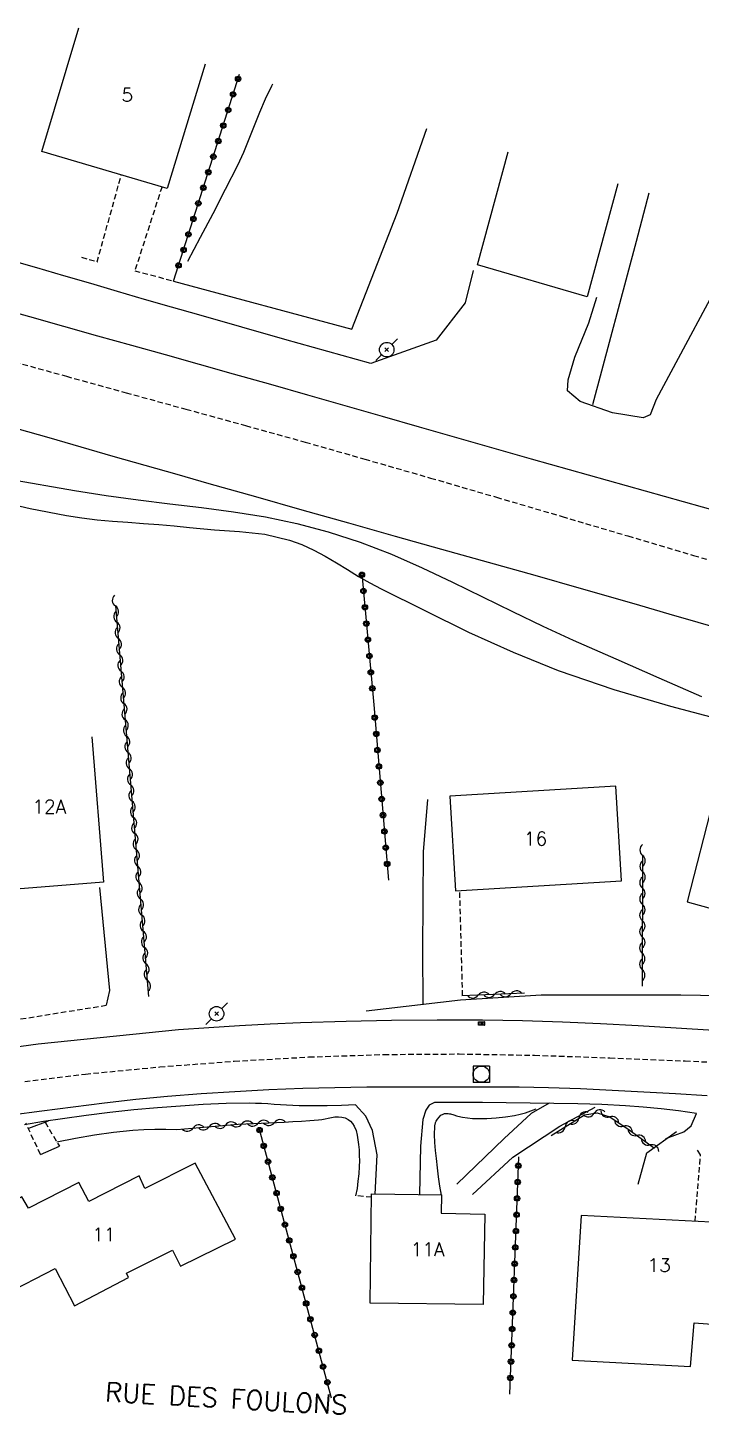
# Model space of a CAD drawing. Header units: millimetres. Extents: x 172000 to 173000, y 133000 to 134000.
# Drawn here: x 172117.3 to 172179.2, y 133258.8 to 133386.2 of the extents above; entities that cross this region are included whole.
import ezdxf
from ezdxf.enums import TextEntityAlignment as Align

# ---------------------------------------------------------------- set-up
doc = ezdxf.new("R2010")
doc.units = ezdxf.units.MM
doc.linetypes.add('DASHED', pattern=[0.75, 0.5, -0.25])
doc.layers.get('0').update_dxf_attribs({"linetype": 'CONTINUOUS'})
for name, color, linetype in [('W0001', 6, 'DASHED'), ('W0004', 5, 'CONTINUOUS'), ('W0008', 7, 'CONTINUOUS'), ('W0014', 7, 'CONTINUOUS'), ('W0017', 7, 'CONTINUOUS'), ('W0101', 7, 'CONTINUOUS'), ('W0105', 7, 'CONTINUOUS'), ('W0112', 1, 'DASHED'), ('W0211', 2, 'CONTINUOUS'), ('W0300', 7, 'CONTINUOUS'), ('W0310', 3, 'CONTINUOUS'), ('W0323', 7, 'CONTINUOUS'), ('W0330', 7, 'CONTINUOUS'), ('W0401', 7, 'CONTINUOUS'), ('W0420', 7, 'CONTINUOUS'), ('W0473', 7, 'CONTINUOUS'), ('W0989', 7, 'CONTINUOUS'), ('W0991', 7, 'CONTINUOUS')]:
    doc.layers.add(name, color=color, linetype=linetype)
doc.styles.get("Standard").update_dxf_attribs({"font": 'romans.shx', "width": 0.85})

# ---------------------------------------------------------------- blocks, each defined once
blk = doc.blocks.new('T473')
for p, q in [((-0.166667, 0.166667), (0.166667, -0.166667)), ((-0.166667, -0.166667), (0.166667, 0.166667)), ((0.500001, 0.500001), (1.000002, 1.000002)), ((-1.000002, -1.000002), (-0.500001, -0.500001))]:
    blk.add_line(p, q)
blk.add_ellipse((0, 0), major_axis=(0.471405, 0.471405), ratio=1, start_param=5.4977871438, end_param=11.780972451)
blk = doc.blocks.new('T401')
for p, q in [((-0.3, 0.3), (0, 0.3)), ((-0.3, -0.25), (-0.3, 0.3)), ((-0.3, 0.15), (0, 0.15)), ((-0.3, 0), (0, 0)), ((0, 0.3), (0, -0.25)), ((-0.3, -0.15), (0, -0.15)), ((-0.3, -0.25), (-0.3, -0.3)), ((-0.3, -0.3), (0, -0.3)), ((0, -0.3), (0, -0.25))]:
    blk.add_line(p, q)
blk = doc.blocks.new('T420')
for p, q in [((0.75, 0.75), (-0.75, 0.75)), ((-0.75, 0.75), (-0.75, -0.75)), ((0.75, 0.75), (0.75, -0.75)), ((0.75, -0.75), (-0.75, -0.75))]:
    blk.add_line(p, q)
blk.add_ellipse((0, 0), major_axis=(-0.53, 0.53), ratio=1, start_param=3.926991, end_param=10.210176)
blk = doc.blocks.new('t323o')
at = {"color": 0, "linetype": 'Continuous'}
for radius in [0.25, 0.15]:
    blk.add_circle((0, 0), radius, dxfattribs=at)
blk = doc.blocks.new('t310o')
at = {"color": 0, "linetype": 'Continuous'}
for centre, start, end in [((-0.5, 0.38), 216.8699, 323.1304), ((0.5, -0.37), 36.8699, 143.1303)]:
    blk.add_arc(centre, 0.625, start, end, dxfattribs=at)

msp = doc.modelspace()

# ---------------------------------------------------------------- linework, layer by layer
at = {"layer": 'W0001'}
for points in [[(172064.62, 133371.27), (172065.3, 133371.02), (172065.98, 133370.77), (172066.65, 133370.52), (172067.33, 133370.27), (172076.53, 133367.12), (172085.83, 133364.26), (172095.16, 133361.54), (172104.49, 133358.83), (172109.95, 133357.25), (172115.42, 133355.7), (172120.9, 133354.18), (172126.38, 133352.67), (172131.87, 133351.16), (172137.35, 133349.65), (172142.83, 133348.13), (172148.3, 133346.57), (172154.35, 133344.83), (172160.39, 133343.07), (172166.43, 133341.29), (172172.47, 133339.51), (172178.5, 133337.72), (172184.54, 133335.94)], [(172117.08, 133289.39), (172122.64, 133290.06), (172129.48, 133290.72), (172136.32, 133291.24), (172143.18, 133291.63), (172150.05, 133291.86), (172156.97, 133291.91), (172163.89, 133291.79), (172170.81, 133291.55), (172177.73, 133291.27), (172181.09, 133291.11)]]:
    msp.add_lwpolyline(points, dxfattribs=at)
at = {"layer": 'W0004'}
msp.add_lwpolyline([(172148.87, 133355.36), (172144.91, 133356.47), (172140.95, 133357.57), (172137, 133358.69), (172133.05, 133359.81), (172130.56, 133360.53), (172128.08, 133361.24), (172125.6, 133361.97), (172123.13, 133362.69), (172120.65, 133363.41), (172118.17, 133364.13), (172115.69, 133364.85)], dxfattribs=at)
at = {"layer": 'W0008'}
for points in [[(172181.08, 133341.66), (172177.58, 133342.63), (172174.09, 133343.61), (172170.59, 133344.59), (172167.09, 133345.57), (172163.6, 133346.56), (172160.18, 133347.53), (172156.76, 133348.51), (172153.34, 133349.49), (172149.92, 133350.47), (172146.5, 133351.45), (172143.08, 133352.43), (172139.67, 133353.41), (172136.24, 133354.38), (172133.13, 133355.26), (172130.01, 133356.14), (172126.9, 133357.01), (172123.78, 133357.88), (172120.66, 133358.75), (172117.55, 133359.63), (172114.43, 133360.5)], [(172116.36, 133349.38), (172119.3, 133348.54), (172122.24, 133347.69), (172125.17, 133346.85), (172128.11, 133346.01), (172131.05, 133345.17), (172133.98, 133344.33), (172138.26, 133343.12), (172142.53, 133341.91), (172146.81, 133340.7), (172151.08, 133339.5), (172155.36, 133338.3), (172159.64, 133337.09), (172163.91, 133335.89), (172168.18, 133334.67), (172170.86, 133333.91), (172173.54, 133333.14), (172176.22, 133332.36), (172178.89, 133331.59), (172181.57, 133330.82)], [(172180.37, 133294.06), (172176.89, 133294.27), (172173.42, 133294.48), (172169.94, 133294.68), (172166.46, 133294.84), (172164.63, 133294.9), (172162.8, 133294.95), (172160.97, 133294.98), (172159.13, 133295), (172154.95, 133295), (172150.77, 133294.97), (172146.59, 133294.89), (172142.41, 133294.77), (172139.6, 133294.65), (172136.79, 133294.5), (172133.98, 133294.32), (172131.18, 133294.11)], [(172131.18, 133294.11), (172118.31, 133292.81)], [(172118.31, 133292.81), (172114.96, 133292.36)]]:
    msp.add_lwpolyline(points, dxfattribs=at)
at = {"layer": 'W0014'}
for points in [[(172115.85, 133286.31), (172118.63, 133286.69), (172121.51, 133287.06), (172124.39, 133287.42), (172127.28, 133287.75), (172130.17, 133288.03), (172133.28, 133288.27), (172136.38, 133288.47), (172139.49, 133288.63), (172142.6, 133288.76), (172145.54, 133288.84), (172148.49, 133288.88), (172151.43, 133288.89), (172154.37, 133288.9), (172157.08, 133288.9), (172159.78, 133288.9), (172162.49, 133288.88), (172165.19, 133288.83), (172168.11, 133288.72), (172171.02, 133288.58), (172173.93, 133288.43), (172176.84, 133288.27), (172179.75, 133288.1)], [(172147.45, 133287.23), (172146.16, 133287.17), (172144.86, 133287.14), (172143.56, 133287.13), (172142.27, 133287.14), (172141.69, 133287.16), (172141.12, 133287.19), (172140.55, 133287.23), (172139.98, 133287.27), (172139.41, 133287.31), (172138.83, 133287.35), (172138.26, 133287.37), (172137.69, 133287.38), (172135.58, 133287.35), (172133.47, 133287.26), (172131.37, 133287.12), (172129.27, 133286.96), (172127.08, 133286.76), (172124.89, 133286.52), (172122.71, 133286.26), (172120.53, 133285.96), (172118.79, 133285.7), (172117.05, 133285.41)], [(172178.76, 133286.44), (172177.13, 133286.67), (172175.51, 133286.86), (172173.88, 133287.02), (172172.24, 133287.15), (172170.06, 133287.26), (172167.87, 133287.33), (172165.68, 133287.36), (172163.49, 133287.39), (172161.3, 133287.43), (172159.1, 133287.45), (172156.91, 133287.45), (172154.71, 133287.45)]]:
    msp.add_lwpolyline(points, dxfattribs=at)
at = {"layer": 'W0017'}
for points in [[(172182.26, 133365.46), (172175.05, 133352.04), (172174.51, 133350.65), (172173.86, 133350.36)], [(172158.27, 133363.89), (172157.51, 133360.92), (172154.86, 133357.51), (172148.87, 133355.36)], [(172173.86, 133350.36), (172171.06, 133350.82), (172168.07, 133351.86), (172166.91, 133352.85), (172166.98, 133353.84), (172167.58, 133355.95), (172168.89, 133359.1), (172169.62, 133361.44)], [(172153.68, 133296.5), (172153.65, 133301.41), (172153.71, 133310.48), (172154.1, 133315.28)], [(172124.57, 133296.39), (172124.9, 133297.73), (172123.97, 133307.2)], [(172320.14, 133290.28), (172305.33, 133291.23), (172286.01, 133292.07), (172263.99, 133293.03), (172241.91, 133294.42), (172201.49, 133296.57), (172186.38, 133297.15), (172177.34, 133297.3), (172164.49, 133297.31), (172157.09, 133296.86), (172148.44, 133295.85)], [(172154.71, 133287.45), (172154.23, 133287.2), (172153.91, 133286.73), (172153.64, 133285.89), (172153.42, 133283.44), (172153.32, 133278.98)], [(172165.23, 133287.4), (172163.57, 133286.45), (172161.1, 133284.15), (172156.77, 133279.94)], [(172149.26, 133279.02), (172149.45, 133282.63), (172149, 133284.88), (172148.41, 133286.18), (172147.45, 133287.23)], [(172158.19, 133278.98), (172161.89, 133282.43), (172166.21, 133285.28), (172169.45, 133287.01)], [(172175.95, 133284.13), (172177.62, 133284.75), (172178.28, 133285.31), (172178.76, 133286.45)], [(172173.42, 133279.95), (172174.22, 133282.81), (172176.92, 133284.79)]]:
    msp.add_lwpolyline(points, dxfattribs=at)
at = {"layer": 'W0101'}
for points in [[(172118.64, 133374.82), (172122.05, 133386.21)], [(172133.63, 133382.85), (172130.16, 133371.44), (172118.64, 133374.82)], [(172158.67, 133364.43), (172161.47, 133374.79)], [(172171.55, 133371.87), (172168.72, 133361.49), (172158.67, 133364.43)], [(172123.23, 133321.05), (172124.31, 133307.7), (172115.51, 133306.99), (172114.46, 133319.96)]]:
    msp.add_lwpolyline(points, dxfattribs=at)
for points in [[(172156.62, 133306.9), (172171.87, 133307.82), (172171.35, 133316.51), (172156.1, 133315.59)], [(172177.91, 133305.89), (172191.18, 133302.2), (172203.13, 133301.66), (172203.52, 133308.98), (172191.64, 133309.48), (172191.62, 133309.11), (172183.62, 133311.08), (172184.42, 133314.15), (172180.34, 133315.31)], [(172132.74, 133281.87), (172128.09, 133279.55), (172127.57, 133280.71), (172122.96, 133278.35), (172122.03, 133280.09), (172117.43, 133277.73), (172116.81, 133278.77), (172111.97, 133276.33), (172115.23, 133269.81), (172119.86, 133272.2), (172121.65, 133268.77), (172126.59, 133271.36), (172126.41, 133271.77), (172130.65, 133273.88), (172131.38, 133272.4), (172136.42, 133274.9)], [(172159.18, 133268.88), (172148.81, 133269.01), (172148.91, 133279.04), (172155.36, 133278.95), (172155.33, 133277.29), (172159.34, 133277.18)], [(172183.69, 133276.28), (172168.18, 133277.05), (172167.36, 133263.76), (172178.21, 133263.18), (172178.55, 133267.19), (172183.08, 133266.85)]]:
    msp.add_lwpolyline(points, close=True, dxfattribs=at)
at = {"layer": 'W0105'}
for points in [[(172119.22, 133285.72), (172117.41, 133285.06)], [(172118.51, 133282.66), (172120.26, 133283.42)]]:
    msp.add_lwpolyline(points, dxfattribs=at)
at = {"layer": 'W0112'}
for points in [[(172123.72, 133364.68), (172125.94, 133372.68)], [(172129.68, 133371.59), (172127.18, 133363.87)], [(172122.28, 133365.11), (172123.76, 133364.7)], [(172127.17, 133363.87), (172130.77, 133362.93)], [(172157.29, 133297.26), (172157.03, 133306.93)], [(172108.22, 133294.67), (172109.29, 133293.94), (172124.56, 133296.38)], [(172118.52, 133282.67), (172117.18, 133285.55)], [(172118.94, 133285.65), (172120.26, 133283.42)], [(172178.65, 133276.53), (172179.14, 133282.64), (172178.78, 133283.2)], [(172148.92, 133278.75), (172147.46, 133278.88)]]:
    msp.add_lwpolyline(points, dxfattribs=at)
at = {"layer": 'W0211'}
for points in [[(172132.05, 133364.77), (172133.22, 133366.96), (172134.38, 133369.15), (172135.51, 133371.36), (172136.63, 133373.58), (172137.19, 133374.78), (172137.7, 133376), (172138.18, 133377.22), (172138.67, 133378.45), (172139.19, 133379.67), (172139.76, 133380.88), (172139.86, 133381.05)], [(172114.27, 133342.8), (172117.58, 133342.02), (172120.91, 133341.38), (172122.32, 133341.17), (172123.73, 133341), (172125.14, 133340.87), (172126.55, 133340.76), (172127.97, 133340.65), (172129.38, 133340.55), (172130.79, 133340.43), (172132.2, 133340.28), (172134.49, 133340.08), (172136.8, 133339.93), (172139.12, 133339.66), (172141.38, 133339.12), (172142.51, 133338.71), (172143.61, 133338.21), (172144.67, 133337.64), (172145.7, 133337.04), (172146.71, 133336.41), (172147.73, 133335.79), (172148.76, 133335.2), (172149.81, 133334.64), (172153.82, 133332.65), (172157.84, 133330.68), (172161.92, 133328.82), (172166.07, 133327.14), (172171.19, 133325.39), (172176.37, 133323.88), (172181.59, 133322.5)], [(172140.9, 133285.64), (172141.69, 133285.69), (172142.48, 133285.74), (172143.26, 133285.8), (172144.05, 133285.85), (172144.36, 133285.89), (172144.65, 133285.95), (172144.95, 133286.01), (172145.25, 133286.07), (172145.56, 133286.12), (172145.88, 133286.13), (172146.2, 133286.11), (172146.51, 133286.03), (172146.77, 133285.9), (172146.99, 133285.72), (172147.18, 133285.51), (172147.33, 133285.27), (172147.51, 133284.87), (172147.61, 133284.44), (172147.67, 133284.01), (172147.72, 133283.59), (172147.78, 133283.09), (172147.8, 133282.58), (172147.81, 133282.08), (172147.8, 133281.58), (172147.75, 133280.9), (172147.68, 133280.22), (172147.59, 133279.55), (172147.46, 133278.88)], [(172155.34, 133278.94), (172155.2, 133279.77), (172155.08, 133280.61), (172154.97, 133281.45), (172154.88, 133282.29), (172154.81, 133283.03), (172154.74, 133283.77), (172154.7, 133284.51), (172154.74, 133285.25), (172154.74, 133285.31), (172154.75, 133285.37), (172154.76, 133285.43), (172154.78, 133285.49), (172154.79, 133285.55), (172154.81, 133285.61), (172154.84, 133285.67), (172154.86, 133285.72), (172154.98, 133285.92), (172155.12, 133286.11), (172155.29, 133286.27), (172155.49, 133286.39), (172155.64, 133286.44), (172155.8, 133286.45), (172155.95, 133286.43), (172156.09, 133286.41), (172156.19, 133286.4), (172156.28, 133286.37), (172156.38, 133286.34), (172156.47, 133286.31), (172156.56, 133286.28), (172156.65, 133286.25), (172156.74, 133286.22), (172156.84, 133286.2), (172157.29, 133286.11), (172157.74, 133286.04), (172158.2, 133285.99), (172158.66, 133285.97), (172159.51, 133285.98), (172160.37, 133286.03), (172161.22, 133286.12), (172162.06, 133286.26), (172162.57, 133286.37), (172163.06, 133286.51), (172163.55, 133286.67), (172164.03, 133286.86)], [(172120.02, 133283.82), (172121.75, 133284.18), (172123.49, 133284.48), (172125.24, 133284.73), (172127, 133284.9), (172128.01, 133284.97), (172129.02, 133285), (172130.03, 133285), (172131.03, 133284.96)]]:
    msp.add_lwpolyline(points, dxfattribs=at)
at = {"layer": 'W0300'}
msp.add_lwpolyline([(172115.68, 133344.72), (172121.65, 133343.68), (172124.56, 133343.21), (172127.48, 133342.82), (172130.4, 133342.47), (172133.32, 133342.13), (172136.25, 133341.73), (172139.17, 133341.26), (172142.07, 133340.66), (172144.94, 133339.9), (172147.87, 133338.93), (172150.75, 133337.82), (172153.58, 133336.58), (172156.37, 133335.26), (172159.12, 133333.91), (172161.88, 133332.55), (172164.65, 133331.21), (172167.44, 133329.94), (172171.37, 133328.21), (172175.3, 133326.48), (172179.23, 133324.76)], dxfattribs=at)
at = {"layer": 'W0310'}
for points in [[(172125.4, 133333.1), (172128.45, 133297.2)], [(172173.81, 133310.19), (172173.78, 133298.15)], [(172162.98, 133297.49), (172157.23, 133297.26)], [(172165.42, 133284.43), (172168.47, 133286.32), (172169.65, 133286.49), (172170.8, 133286.12), (172172.57, 133284.94), (172174.92, 133283.25)], [(172131.03, 133284.96), (172136.66, 133285.46), (172140.9, 133285.64)]]:
    msp.add_lwpolyline(points, dxfattribs=at)
at = {"layer": 'W0323'}
for points in [[(172130.74, 133362.93), (172136.8, 133381.93)], [(172148.03, 133336.06), (172149.14, 133323.99)], [(172149.12, 133323.98), (172150.49, 133307.87)], [(172145.26, 133260.28), (172138.6, 133285.08)], [(172161.62, 133260.64), (172162.44, 133282.45)]]:
    msp.add_lwpolyline(points, dxfattribs=at)
at = {"layer": 'W0330'}
for points in [[(172147.1, 133358.5), (172151.28, 133369.18), (172154.01, 133376.95)], [(172169.24, 133351.58), (172173.27, 133366.59), (172174.41, 133371.05)], [(172130.74, 133362.93), (172147.1, 133358.5)]]:
    msp.add_lwpolyline(points, dxfattribs=at)

# ---------------------------------------------------------------- block references
at = {"layer": 'W0310'}
for p, rotation in [((172125.4, 133333.07), 274.8617503541353), ((172125.53, 133331.57), 274.8617503541353), ((172125.66, 133330.08), 274.8617503541353), ((172125.78, 133328.59), 274.8617503541353), ((172125.91, 133327.09), 274.8617503541353), ((172126.04, 133325.6), 274.8617503541353), ((172126.17, 133324.1), 274.8617503541353), ((172126.29, 133322.61), 274.8617503541353), ((172126.42, 133321.11), 274.8617503541353), ((172126.55, 133319.62), 274.8617503541353), ((172126.67, 133318.12), 274.8617503541353), ((172126.8, 133316.63), 274.8617503541353), ((172126.93, 133315.13), 274.8617503541353), ((172127.06, 133313.64), 274.8617503541353), ((172127.18, 133312.15), 274.8617503541353), ((172127.31, 133310.65), 274.8617503541353), ((172173.81, 133310.15), 269.8381613922276), ((172127.44, 133309.16), 274.8617503541353), ((172173.81, 133308.65), 269.8381613922276), ((172127.56, 133307.66), 274.8617503541353), ((172173.8, 133307.15), 269.8381613922276), ((172127.69, 133306.17), 274.8617503541353), ((172173.8, 133305.65), 269.8381613922276), ((172127.82, 133304.67), 274.8617503541353), ((172173.79, 133304.15), 269.8381613922276), ((172127.95, 133303.18), 274.8617503541353), ((172128.07, 133301.68), 274.8617503541353), ((172173.79, 133302.65), 269.8381613922276), ((172173.78, 133301.15), 269.8381613922276), ((172128.2, 133300.19), 274.8617503541353), ((172173.78, 133299.65), 269.8381613922276), ((172128.33, 133298.69), 274.8617503541353), ((172158.73, 133297.32), 182.3614772638806), ((172160.23, 133297.38), 182.3614772638806), ((172161.73, 133297.44), 182.3614772638806), ((172167.97, 133286.01), 31.78209471295695), ((172169.37, 133286.45), 8.37571266982948), ((172170.81, 133286.12), 326.3322729113289), ((172172.06, 133285.28), 326.3322729113289), ((172132.53, 133285.09), 5.034728785548385), ((172134.02, 133285.22), 5.034728785548385), ((172135.52, 133285.36), 5.034728785548385), ((172137.01, 133285.47), 2.433201054640369), ((172138.51, 133285.54), 2.433201054640369), ((172140.01, 133285.6), 2.433201054640369), ((172166.7, 133285.22), 31.78209471295695), ((172173.29, 133284.42), 324.0935989293587), ((172174.5, 133283.54), 324.0935989293587)]:
    msp.add_blockref('t310o', p, dxfattribs=dict(at, rotation=rotation))
at = {"layer": 'W0323'}
for p, rotation in [((172136.67, 133381.51), 72.31676734737033), ((172136.21, 133380.08), 72.31676734737033), ((172135.76, 133378.65), 72.31676734737033), ((172135.3, 133377.22), 72.31676734737033), ((172134.85, 133375.79), 72.31676734737033), ((172134.39, 133374.36), 72.31676734737033), ((172133.93, 133372.93), 72.31676734737033), ((172133.48, 133371.5), 72.31676734737033), ((172133.02, 133370.07), 72.31676734737033), ((172132.57, 133368.64), 72.31676734737033), ((172132.11, 133367.22), 72.31676734737033), ((172131.66, 133365.79), 72.31676734737033), ((172131.2, 133364.36), 72.31676734737033), ((172148.04, 133335.94), 275.2423816046017), ((172148.18, 133334.45), 275.2423816046017), ((172148.31, 133332.96), 275.2423816046017), ((172148.45, 133331.46), 275.2423816046017), ((172148.59, 133329.97), 275.2423816046017), ((172148.73, 133328.47), 275.2423816046017), ((172148.86, 133326.98), 275.2423816046017), ((172149, 133325.49), 275.2423816046017), ((172149.22, 133322.82), 274.8425042971109), ((172149.35, 133321.32), 274.8425042971109), ((172149.47, 133319.83), 274.8425042971109), ((172149.6, 133318.33), 274.8425042971109), ((172149.73, 133316.84), 274.8425042971109), ((172149.85, 133315.34), 274.8425042971109), ((172149.98, 133313.85), 274.8425042971109), ((172150.11, 133312.35), 274.8425042971109), ((172150.23, 133310.86), 274.8425042971109), ((172150.36, 133309.37), 274.8425042971109), ((172138.64, 133284.91), 105.0353590931322), ((172139.03, 133283.46), 105.0353590931322), ((172139.42, 133282.01), 105.0353590931322), ((172162.41, 133281.63), 87.8535664383814), ((172139.81, 133280.56), 105.0353590931322), ((172162.35, 133280.13), 87.8535664383814), ((172140.2, 133279.12), 105.0353590931322), ((172162.29, 133278.63), 87.8535664383814), ((172140.59, 133277.67), 105.0353590931322), ((172162.24, 133277.13), 87.8535664383814), ((172140.97, 133276.22), 105.0353590931322), ((172162.18, 133275.63), 87.8535664383814), ((172141.36, 133274.77), 105.0353590931322), ((172141.75, 133273.32), 105.0353590931322), ((172162.12, 133274.13), 87.8535664383814), ((172142.14, 133271.87), 105.0353590931322), ((172162.07, 133272.63), 87.8535664383814), ((172142.53, 133270.42), 105.0353590931322), ((172162.01, 133271.13), 87.8535664383814), ((172161.96, 133269.63), 87.8535664383814), ((172142.92, 133268.98), 105.0353590931322), ((172161.9, 133268.14), 87.8535664383814), ((172143.31, 133267.53), 105.0353590931322), ((172161.84, 133266.64), 87.8535664383814), ((172143.7, 133266.08), 105.0353590931322), ((172144.09, 133264.63), 105.0353590931322), ((172161.79, 133265.14), 87.8535664383814), ((172144.48, 133263.18), 105.0353590931322), ((172161.73, 133263.64), 87.8535664383814), ((172144.87, 133261.73), 105.0353590931322), ((172161.67, 133262.14), 87.8535664383814)]:
    msp.add_blockref('t323o', p, dxfattribs=dict(at, rotation=rotation))
at = {"layer": 'W0401', "rotation": 89.77408397976734}
msp.add_blockref('T401', (172159.04, 133294.86), dxfattribs=at)
at = {"layer": 'W0420'}
msp.add_blockref('T420', (172159, 133290.05), dxfattribs=at)
at = {"layer": 'W0473'}
for p in [(172150.32, 133356.62), (172134.69, 133295.6)]:
    msp.add_blockref('T473', p, dxfattribs=at)

# ---------------------------------------------------------------- texts
at = {"layer": 'W0989'}
msp.add_text('RUE DES FOULONS', height=1.75, rotation=356.8242, dxfattribs=at).set_placement((172124.42, 133260))
at = {"layer": 'W0991'}
for s, p in [('5', (172126.49, 133380.04)), ('12A', (172119.32, 133314.62)), ('16', (172163.99, 133311.7)), ('11', (172124.34, 133275.32)), ('11A', (172154.07, 133273.96)), ('13', (172175.34, 133272.5))]:
    msp.add_text(s, height=1.25, dxfattribs=at).set_placement(p, align=Align.MIDDLE_CENTER)

doc.saveas('drawing.dxf')
